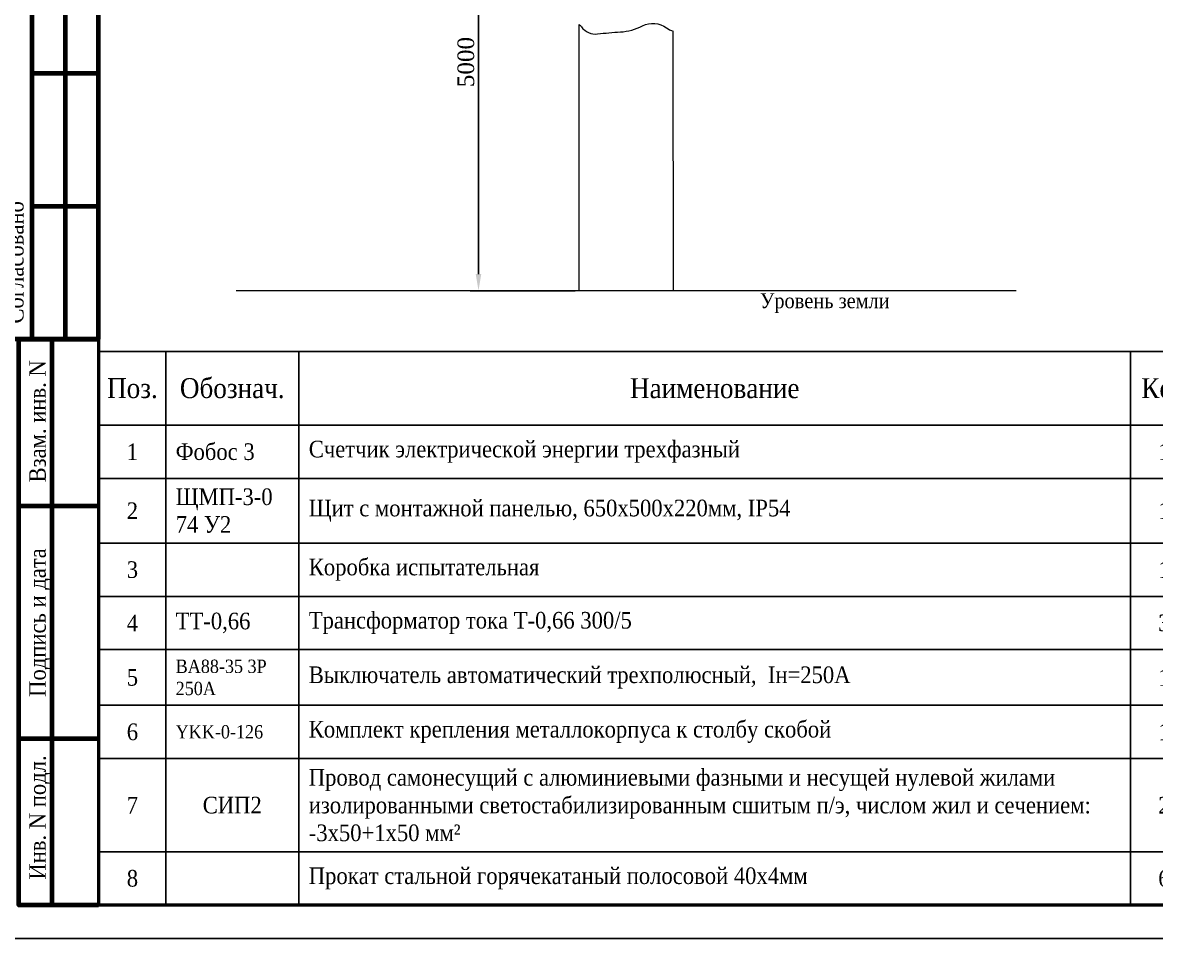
# Model space of a CAD drawing. Header units: millimetres. Extents: x 2157 to 10678, y 3616 to 3913.
# Drawn here: x 7326.5 to 7496.7, y 3616.3 to 3753.9 of the extents above; entities that cross this region are included whole.
import ezdxf

# ---------------------------------------------------------------- set-up
doc = ezdxf.new("R2010")
doc.units = ezdxf.units.MM
doc.layers.add('П', color=7, linetype='Continuous')
doc.layers.add('Чертеж', color=7, linetype='Continuous')
doc.styles.add('Simplex8', font='times.ttf', dxfattribs={"height": 3.5})
doc.styles.get("Standard").update_dxf_attribs({"font": 'arial.ttf'})
doc.styles.add('стиль1', font='times.ttf', dxfattribs={"width": 0.9})
doc.dimstyles.new('ISO-25', dxfattribs={"dimtxt": 2.5, "dimasz": 2.5, "dimexe": 1.25, "dimexo": 0.625, "dimtad": 1, "dimtxsty": 'Standard', "dimcen": 2.5, "dimadec": 0, "dimazin": 0, "dimtfac": 1, "dimtmove": 0, "dimatfit": 3, "dimfxl": 1, "dimarcsym": 0})

# ---------------------------------------------------------------- blocks, each defined once
blk = doc.blocks.new('Штамп б')
at = {"lineweight": 70}
for points in [[(20, 0), (8, 0), (8, 85), (20, 85)], [(13, 0), (13, 85)], [(8, 60), (20, 60)], [(8, 25), (20, 25)]]:
    blk.add_lwpolyline(points, dxfattribs=at)
at = {"lineweight": 25, "style": 'Simplex8', "width": 0.9}
for s, p in [('Взам. инв. N', (12.06, 63.49)), ('Подпись и дата', (12.06, 31.28)), ('Инв. N подл.', (12.06, 3.82))]:
    blk.add_text(s, height=2.5, rotation=90, dxfattribs=at).set_placement(p)
blk = doc.blocks.new('A$C5B0935FB')
at = {"lineweight": 70}
for p, q in [((20, 65), (5, 65)), ((5, 0), (5, 65)), ((10, 55), (10, 65)), ((15, 0), (15, 65)), ((20, 0), (20, 65)), ((10, 40), (10, 55)), ((10, 55), (20, 55)), ((10, 20), (10, 40)), ((10, 40), (20, 40)), ((10, 0), (10, 20)), ((10, 20), (20, 20)), ((10, 0), (5, 0)), ((15, 0), (10, 0)), ((20, 0), (15, 0)), ((15, 0), (15, 0))]:
    blk.add_line(p, q, dxfattribs=at)
at = {"lineweight": 25, "style": 'стиль1', "width": 0.9}
blk.add_text('Согласовано', height=2.5, rotation=90, dxfattribs=at).set_placement((8.72, 2.35))
blk = doc.blocks.new('А3 бол')
at = {"layer": 'П'}
blk.add_lwpolyline([(-420, 297), (0, 297), (0, 0), (-420, 0)], close=True, dxfattribs=at)
at = {"layer": 'Чертеж', "lineweight": 50}
for p, q in [((-400, 292), (-400, 5)), ((-5, 4.99), (-400, 4.99))]:
    blk.add_line(p, q, dxfattribs=at)
at = {"layer": 'Чертеж'}
blk.add_blockref('A$C5B0935FB', (-420, 90), dxfattribs=at)
at = {"layer": 'Чертеж', "lineweight": 25}
blk.add_blockref('Штамп б', (-420, 5), dxfattribs=at)
blk = doc.blocks.new('*D64')
at = {"color": 0, "lineweight": -2, "transparency": 16777216}
for p, q in [((7424.24, 3782.32), (7393.71, 3782.32)), ((7394.96, 3779.82), (7394.96, 3716.1)), ((7409.47, 3713.6), (7393.71, 3713.6))]:
    blk.add_line(p, q, dxfattribs=at)
at = {"color": 0, "transparency": 16777216}
for points in [[(7394.55, 3779.82), (7395.38, 3779.82), (7394.96, 3782.32)], [(7394.55, 3716.1), (7395.38, 3716.1), (7394.96, 3713.6)]]:
    blk.add_solid(points, dxfattribs=at)
at = {"layer": 'Defpoints', "color": 0, "transparency": 16777216}
for p in [(7424.87, 3782.32), (7394.96, 3713.6), (7410.09, 3713.6)]:
    blk.add_point(p, dxfattribs=at)
at = {"color": 0, "lineweight": 20, "transparency": 16777216, "insert": (7393.07, 3747.96), "char_height": 2.5, "attachment_point": 5, "rotation": 90}
blk.add_mtext('{\\fTimes New Roman|b0|i0|c204|p18;5000}', dxfattribs=at)
blk = doc.blocks.new('*T65')
at = {"color": 0, "lineweight": -2, "transparency": 16777216}
for p, q in [((0, 0), (185, 0)), ((0, 0), (0, -11.06)), ((10, 0), (10, -11.06)), ((30, 0), (30, -11.06)), ((155, 0), (155, -11.06)), ((165, 0), (165, -11.06)), ((185, 0), (185, -11.06)), ((0, -11.06), (185, -11.06)), ((10, -19.06), (30, -19.06)), ((10, -28.78), (30, -28.78)), ((155, -28.78), (165, -28.78)), ((10, -36.78), (30, -36.78)), ((155, -36.78), (165, -36.78)), ((155, -44.78), (165, -44.78)), ((10, -53.15), (30, -53.15)), ((155, -53.15), (165, -53.15)), ((10, -61.15), (30, -61.15)), ((155, -61.15), (165, -61.15))]:
    blk.add_line(p, q, dxfattribs=at)
at = {"color": 0, "linetype": 'ByBlock', "lineweight": -2, "transparency": 16777216}
for p, q in [((0, -11.06), (0, -83.16)), ((10, -11.06), (10, -83.16)), ((30, -11.06), (30, -83.16)), ((155, -11.06), (155, -83.16)), ((165, -11.06), (165, -83.16)), ((185, -11.06), (185, -83.16)), ((0, -19.06), (10, -19.06)), ((30, -19.06), (185, -19.06)), ((0, -28.78), (10, -28.78)), ((30, -28.78), (155, -28.78)), ((165, -28.78), (185, -28.78)), ((0, -36.78), (10, -36.78)), ((30, -36.78), (155, -36.78)), ((165, -36.78), (185, -36.78)), ((0, -44.78), (155, -44.78)), ((165, -44.78), (185, -44.78)), ((0, -53.15), (10, -53.15)), ((30, -53.15), (155, -53.15)), ((165, -53.15), (185, -53.15)), ((0, -61.15), (10, -61.15)), ((30, -61.15), (155, -61.15)), ((165, -61.15), (185, -61.15)), ((0, -75.16), (185, -75.16)), ((0, -83.16), (185, -83.16))]:
    blk.add_line(p, q, dxfattribs=at)
at = {"lineweight": 30, "transparency": 16777216, "style": 'стиль1'}
for s, insert, char_height, width, attachment_point in [('Поз.', (5, -5.53), 3, 7, 5), ('Обознач.', (20, -5.53), 3, 17, 5), ('Наименование', (92.5, -5.53), 3, 122, 5), ('Кол', (160, -5.53), 3, 7, 5), ('Примеч.', (175, -5.53), 3, 20, 5), ('Фобос 3', (11.5, -15.06), 2.5, 17, 4), ('Счетчик электрической энергии трехфазный', (31.5, -15.06), 2.5, 122, 4), ('1', (5, -15.06), 2.5, 7, 5), ('1', (160, -15.06), 2.5, 7, 5), ('ЩМП-3-0 74 У2', (11.5, -23.92), 2.5, 17, 4), ('2', (5, -23.92), 2.5, 7, 5), ('Щит с монтажной панелью, 650x500x220мм, IP54', (31.5, -23.92), 2.5, 122, 4), ('1', (160, -23.92), 2.5, 7, 5), ('3', (5, -32.78), 2.5, 7, 5), ('Коробка испытательная', (31.5, -32.78), 2.5, 122, 4), ('1', (160, -32.78), 2.5, 7, 5), ('Трансформатор тока Т-0,66 300/5 ', (31.5, -40.78), 2.5, 122, 4), ('4', (5, -40.78), 2.5, 7, 5), ('ТТ-0,66', (11.5, -40.78), 2.5, 17, 4), ('3', (160, -40.78), 2.5, 7, 5), ('ВА88-35 3Р 250А', (11.5, -48.97), 2, 17, 4), ('Выключатель автоматический трехполюсный,  Iн=250А', (31.5, -48.97), 2.5, 122, 4), ('5', (5, -48.97), 2.5, 7, 5), ('1', (160, -48.97), 2.5, 7, 5), ('6', (5, -57.15), 2.5, 7, 5), ('YKK-0-126', (11.5, -57.15), 2, 17, 4), ('Комплект крепления металлокорпуса к столбу скобой', (31.5, -57.15), 2.5, 122, 4), ('1', (160, -57.15), 2.5, 7, 5), ('{\\C0;Провод самонесущий с алюминиевыми фазными и несущей нулевой жилами изолированными светостабилизированным сшитым п/э, числом жил и сечением: -3х50+1х50 мм²  }', (31.5, -68.16), 2.5, 122, 4), ('7', (5, -68.16), 2.5, 7, 5), ('СИП2', (20, -68.16), 2.5, 17, 5), ('2', (160, -68.16), 2.5, 7, 5), ('м', (166.5, -68.16), 2.5, 17, 4), ('8', (5, -79.16), 2.5, 7, 5), ('{\\C0;Прокат стальной горячекатаный полосовой 40х4мм }', (31.5, -79.16), 2.5, 122, 4), ('6', (160, -79.16), 2.5, 7, 5), ('м', (166.5, -79.16), 2.5, 17, 4)]:
    blk.add_mtext(s, dxfattribs=dict(at, insert=insert, char_height=char_height, width=width, attachment_point=attachment_point))

msp = doc.modelspace()

# ---------------------------------------------------------------- linework, layer by layer
at = {"color": 0, "linetype": 'Continuous', "lineweight": 20}
for p, q in [((7410.09, 3713.603), (7410.09, 3753.605)), ((7424.281, 3713.603), (7424.198, 3752.605))]:
    msp.add_line(p, q, dxfattribs=at)
at = {"lineweight": 20}
msp.add_line((7475.769, 3713.603), (7358.545, 3713.603), dxfattribs=at)
at = {"color": 0, "linetype": 'Continuous', "lineweight": 20}
msp.add_lwpolyline([(7410.09, 3753.605, -0.0674862), (7410.441, 3753.237, 0.2718655), (7412.844, 3752.186, -0.0158369), (7416.289, 3752.485, 0.1065934), (7419.598, 3753.391, -0.2890027), (7423.198, 3753.092, 0.0444), (7424.198, 3752.605, 0.0444)], format="xyb", dxfattribs=at)

# ---------------------------------------------------------------- block references
msp.add_blockref('*T65', (7337.959, 3704.474))
at = {"layer": 'П'}
msp.add_blockref('А3 бол', (7737.884, 3616.313), dxfattribs=at)

# ---------------------------------------------------------------- texts
at = {"layer": 'Чертеж', "lineweight": 20, "style": 'стиль1', "width": 0.9}
msp.add_text('Уровень земли', height=2.25, dxfattribs=at).set_placement((7437.253, 3710.98))

# ---------------------------------------------------------------- dimensions: what is measured, and where the dimension line sits
at = {"color": 0, "lineweight": 20}
dim = msp.add_linear_dim(base=(7394.962, 3713.603), p1=(7424.865, 3782.32), p2=(7410.09, 3713.603), angle=90, text='{\\fTimes New Roman|b0|i0|c204|p18;5000}', dimstyle='ISO-25', override={"dimtmove": 1}, dxfattribs=at)
dim.commit()
dim.dimension.update_dxf_attribs({"geometry": '*D64', "text_midpoint": (7393.066, 3747.961)})

doc.saveas('drawing.dxf')
